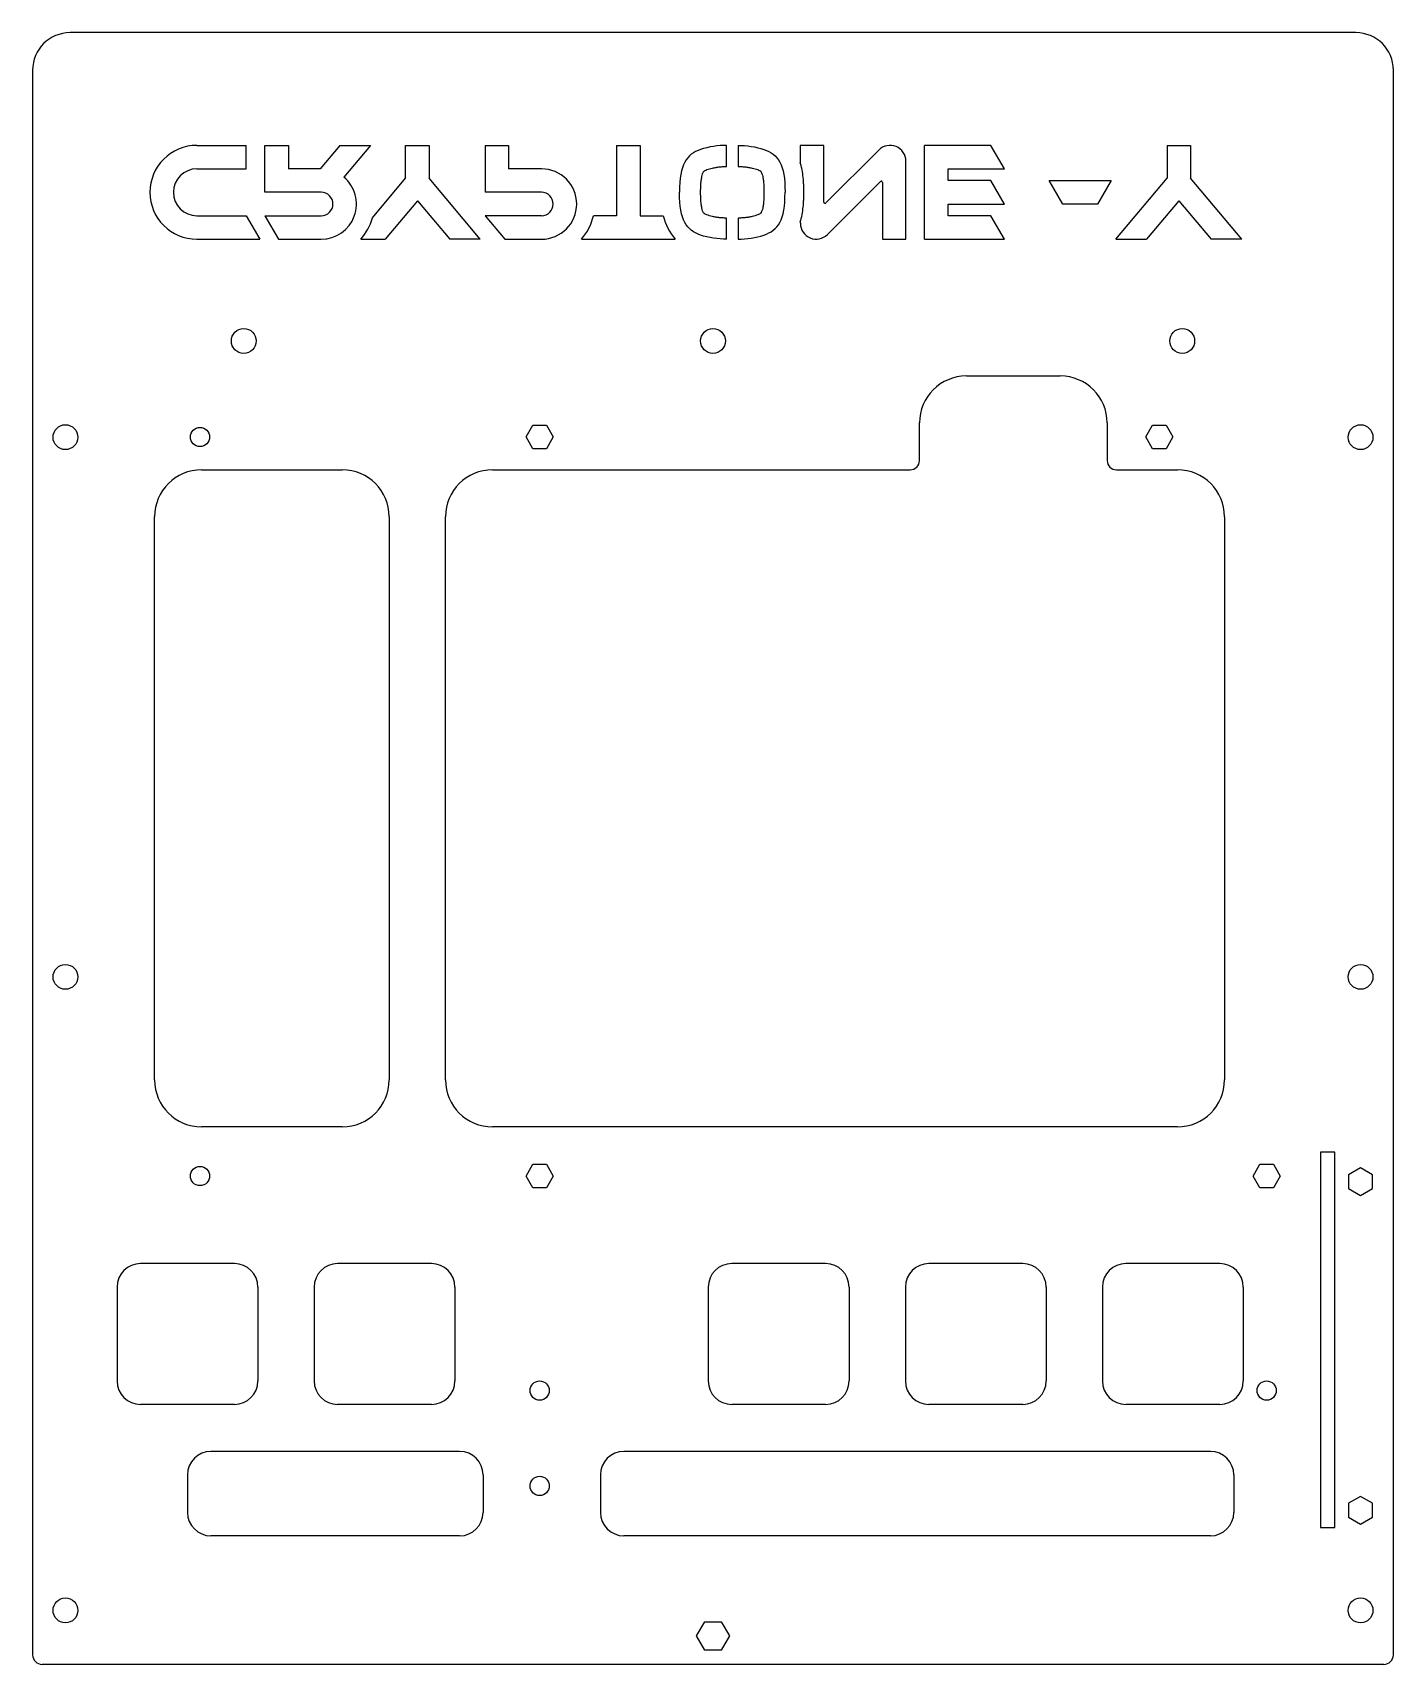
# Model space of a CAD drawing. Header units: millimetres. Extents: x 0 to 290, y -290 to 58.
import ezdxf

# ---------------------------------------------------------------- set-up
doc = ezdxf.new("R2010")
doc.units = ezdxf.units.MM

msp = doc.modelspace()

# ---------------------------------------------------------------- linework, layer by layer
at = {"color": 7, "linetype": 'Continuous', "lineweight": 25}
for p, q in [((282, 58.18), (8, 58.18)), ((0, 50.18), (0, -287.52)), ((290, -287.52), (290, 50.18)), ((35, 34.16), (45.5, 34.16)), ((45.5, 29.16), (45.5, 34.16)), ((49.5, 34.16), (54.5, 34.16)), ((49.5, 24.16), (49.5, 34.16)), ((54.5, 34.16), (54.5, 29.16)), ((65.47, 34.16), (61.28, 29.16)), ((65.47, 34.16), (72, 34.16)), ((72, 34.16), (66.33, 27.41)), ((79.5, 34.16), (84.5, 34.16)), ((79.5, 27.16), (79.5, 34.16)), ((84.5, 34.16), (84.5, 27.16)), ((96.43, 34.16), (101.43, 34.16)), ((96.43, 34.16), (96.43, 24.16)), ((101.43, 34.16), (101.43, 29.16)), ((124.46, 34.16), (129.46, 34.16)), ((124.46, 34.16), (124.46, 19.16)), ((129.46, 34.16), (129.46, 19.16)), ((147.86, 29.66), (147.86, 34.16)), ((150.36, 34.16), (150.36, 29.66)), ((168.61, 34.16), (163.61, 34.16)), ((163.61, 34.16), (163.61, 30.42)), ((168.61, 22.05), (168.61, 34.16)), ((180.34, 33.17), (169.04, 21.88)), ((204.23, 34.16), (190.11, 34.16)), ((190.11, 14.16), (190.11, 34.16)), ((207.11, 29.16), (204.23, 34.16)), ((241.78, 34.16), (246.78, 34.16)), ((241.78, 34.16), (241.78, 27.16)), ((246.78, 34.16), (246.78, 27.16)), ((35, 29.16), (45.5, 29.16)), ((61.28, 29.16), (54.5, 29.16)), ((108.45, 29.16), (101.43, 29.16)), ((186.11, 14.16), (186.11, 30.78)), ((195.11, 29.16), (207.11, 29.16)), ((195.11, 26.66), (195.11, 29.16)), ((72.4, 18.71), (79.5, 27.16)), ((95.41, 14.16), (84.5, 27.16)), ((169.39, 15.16), (180.69, 26.45)), ((181.11, 26.28), (181.11, 14.16)), ((204.23, 26.66), (195.11, 26.66)), ((207.11, 21.66), (204.23, 26.66)), ((219.53, 21.66), (216.64, 26.66)), ((216.64, 26.66), (229.83, 26.66)), ((229.83, 26.66), (226.94, 21.66)), ((230.87, 14.16), (241.78, 27.16)), ((257.69, 14.16), (246.78, 27.16)), ((61.51, 24.16), (49.5, 24.16)), ((82, 22.36), (75.12, 14.16)), ((82, 22.36), (88.88, 14.16)), ((108.45, 24.16), (96.43, 24.16)), ((195.11, 19.16), (195.11, 21.66)), ((195.11, 21.66), (207.11, 21.66)), ((226.94, 21.66), (219.53, 21.66)), ((244.28, 22.36), (237.4, 14.16)), ((244.28, 22.36), (251.16, 14.16)), ((35, 19.16), (45.5, 19.16)), ((45.5, 19.16), (48.39, 14.16)), ((49.5, 19.16), (61.51, 19.16)), ((49.5, 19.16), (52.39, 14.16)), ((108.45, 19.16), (96.43, 19.16)), ((96.43, 19.16), (100.63, 14.16)), ((124.46, 19.16), (119.52, 19.16)), ((129.46, 19.16), (134.41, 19.16)), ((147.86, 14.16), (147.86, 18.66)), ((150.36, 18.66), (150.36, 14.16)), ((163.61, 17.9), (163.61, 17.55)), ((204.23, 19.16), (195.11, 19.16)), ((207.11, 14.16), (204.23, 19.16)), ((35, 14.16), (48.39, 14.16)), ((52.39, 14.16), (61.51, 14.16)), ((69.95, 14.16), (75.12, 14.16)), ((95.41, 14.16), (88.88, 14.16)), ((100.63, 14.16), (108.45, 14.16)), ((116.96, 14.16), (136.96, 14.16)), ((181.11, 14.16), (186.11, 14.16)), ((190.11, 14.16), (207.11, 14.16)), ((230.87, 14.16), (237.4, 14.16)), ((257.69, 14.16), (251.16, 14.16)), ((199, -14.98), (219, -14.98)), ((105.17, -27.98), (106.62, -25.48)), ((106.62, -25.48), (109.5, -25.48)), ((109.5, -25.48), (110.95, -27.98)), ((189, -32.98), (189, -24.98)), ((229, -24.98), (229, -32.98)), ((237.25, -27.98), (238.7, -25.48)), ((238.7, -25.48), (241.58, -25.48)), ((241.58, -25.48), (243.03, -27.98)), ((106.62, -30.48), (105.17, -27.98)), ((109.5, -30.48), (106.62, -30.48)), ((110.95, -27.98), (109.5, -30.48)), ((238.7, -30.48), (237.25, -27.98)), ((241.58, -30.48), (238.7, -30.48)), ((243.03, -27.98), (241.58, -30.48)), ((36, -34.98), (66, -34.98)), ((98, -34.98), (187, -34.98)), ((231, -34.98), (244, -34.98)), ((26, -164.98), (26, -44.98)), ((76, -44.98), (76, -164.98)), ((88, -164.98), (88, -44.98)), ((254, -44.98), (254, -164.98)), ((66, -174.98), (36, -174.98)), ((244, -174.98), (98, -174.98)), ((277.5, -180.38), (274.5, -180.38)), ((274.5, -180.38), (274.5, -260.38)), ((277.5, -260.38), (277.5, -180.38)), ((105.17, -185.46), (106.62, -182.96)), ((106.62, -182.96), (109.5, -182.96)), ((109.5, -182.96), (110.95, -185.46)), ((260.11, -185.46), (261.56, -182.96)), ((261.56, -182.96), (264.44, -182.96)), ((264.44, -182.96), (265.89, -185.46)), ((283, -183.72), (280.45, -185.2)), ((285.55, -185.2), (283, -183.72)), ((106.62, -187.96), (105.17, -185.46)), ((110.95, -185.46), (109.5, -187.96)), ((261.56, -187.96), (260.11, -185.46)), ((265.89, -185.46), (264.44, -187.96)), ((280.45, -185.2), (280.45, -188.14)), ((285.55, -188.14), (285.55, -185.2)), ((109.5, -187.96), (106.62, -187.96)), ((264.44, -187.96), (261.56, -187.96)), ((280.45, -188.14), (283, -189.61)), ((283, -189.61), (285.55, -188.14)), ((43, -204.13), (23, -204.13)), ((85, -204.13), (65, -204.13)), ((169, -204.13), (149, -204.13)), ((211, -204.13), (191, -204.13)), ((253, -204.13), (233, -204.13)), ((18, -209.13), (18, -229.13)), ((48, -209.13), (48, -229.13)), ((60, -209.13), (60, -229.13)), ((90, -209.13), (90, -229.13)), ((144, -209.13), (144, -229.13)), ((174, -209.13), (174, -229.13)), ((186, -209.13), (186, -229.13)), ((216, -209.13), (216, -229.13)), ((228, -209.13), (228, -229.13)), ((258, -209.13), (258, -229.13)), ((43, -234.13), (23, -234.13)), ((85, -234.13), (65, -234.13)), ((169, -234.13), (149, -234.13)), ((211, -234.13), (191, -234.13)), ((253, -234.13), (233, -234.13)), ((91, -244.13), (38, -244.13)), ((251, -244.13), (126, -244.13)), ((33, -249.13), (33, -257.13)), ((96, -249.13), (96, -257.13)), ((121, -249.13), (121, -257.13)), ((256, -249.13), (256, -257.13)), ((283, -253.72), (280.45, -255.2)), ((285.55, -255.2), (283, -253.72)), ((280.45, -255.2), (280.45, -258.14)), ((285.55, -258.14), (285.55, -255.2)), ((274.5, -260.38), (277.5, -260.38)), ((280.45, -258.14), (283, -259.61)), ((283, -259.61), (285.55, -258.14)), ((91, -262.13), (38, -262.13)), ((251, -262.13), (126, -262.13)), ((141.48, -283.47), (143.24, -280.42)), ((143.24, -280.42), (146.76, -280.42)), ((146.76, -280.42), (148.52, -283.47)), ((143.24, -286.52), (141.48, -283.47)), ((148.52, -283.47), (146.76, -286.52)), ((146.76, -286.52), (143.24, -286.52)), ((288, -289.52), (2, -289.52))]:
    msp.add_line(p, q, dxfattribs=at)
for centre, radius in [((45, -7.52), 2.65), ((145, -7.52), 2.65), ((245, -7.52), 2.65), ((7, -28.02), 2.65), ((35.67, -27.98), 2.05), ((283, -28.02), 2.65), ((7, -143.02), 2.65), ((283, -143.02), 2.65), ((35.67, -185.46), 2.05), ((108.06, -231.18), 2.05), ((263, -231.18), 2.05), ((108.06, -251.5), 2.05), ((7, -278.02), 2.65), ((283, -278.02), 2.65)]:
    msp.add_circle(centre, radius, dxfattribs=at)
for centre, radius, start, end in [((8, 50.18), 8, 90, 180), ((282, 50.18), 8, 0, 90), ((35, 24.16), 10, 90, 270), ((182.73, 30.78), 3.38, 0, 135), ((35, 24.16), 5, 90, 270), ((108.45, 21.66), 7.5, 270, 90), ((61.51, 21.66), 7.5, 270, 50), ((180.86, 26.28), 0.25, 360, 135), ((61.51, 21.66), 2.5, 270, 90), ((108.45, 21.66), 2.5, 270, 90), ((168.86, 22.05), 0.25, 180, 315), ((61.51, 21.66), 11.29, 318.3561, 344.8117), ((108.45, 21.66), 11.35, 318.6388, 347.2752), ((145.48, 21.66), 11.35, 192.7248, 221.3612), ((167, 17.55), 3.38, 180, 315), ((199, -24.98), 10, 90, 180), ((219, -24.98), 10, 0, 90), ((187, -32.98), 2, 270, 0), ((231, -32.98), 2, 180, 270), ((36, -44.98), 10, 90, 180), ((66, -44.98), 10, 0, 90), ((98, -44.98), 10, 90, 180), ((244, -44.98), 10, 0, 90), ((36, -164.98), 10, 180, 270), ((66, -164.98), 10, 270, 0), ((98, -164.98), 10, 180, 270), ((244, -164.98), 10, 270, 0), ((23, -209.13), 5, 90, 180), ((43, -209.13), 5, 0, 90), ((65, -209.13), 5, 90, 180), ((85, -209.13), 5, 0, 90), ((149, -209.13), 5, 90, 180), ((169, -209.13), 5, 0, 90), ((191, -209.13), 5, 90, 180), ((211, -209.13), 5, 0, 90), ((233, -209.13), 5, 90, 180), ((253, -209.13), 5, 0, 90), ((23, -229.13), 5, 180, 270), ((43, -229.13), 5, 270, 0), ((65, -229.13), 5, 180, 270), ((85, -229.13), 5, 270, 360), ((149, -229.13), 5, 180, 270), ((169, -229.13), 5, 270, 0), ((191, -229.13), 5, 180, 270), ((211, -229.13), 5, 270, 0), ((233, -229.13), 5, 180, 270), ((253, -229.13), 5, 270, 0), ((38, -249.13), 5, 90, 180), ((91, -249.13), 5, 0, 90), ((126, -249.13), 5, 90, 180), ((251, -249.13), 5, 0, 90), ((38, -257.13), 5, 180, 270), ((91, -257.13), 5, 270, 0), ((126, -257.13), 5, 180, 270), ((251, -257.13), 5, 270, 0), ((2, -287.52), 2, 180, 270), ((288, -287.52), 2, 270, 0)]:
    msp.add_arc(centre, radius, start, end, dxfattribs=at)
for points, knots in [([(147.86, 34.16), (146.16, 34.16), (140.13, 33.34), (137.86, 30.17), (137.86, 24.16)], [0, 0, 0, 0, 0.353745, 1, 1, 1, 1]), ([(150.36, 34.16), (152.07, 34.16), (158.1, 33.34), (160.36, 30.17), (160.36, 24.16)], [0, 0, 0, 0, 0.353745, 1, 1, 1, 1]), ([(142.36, 24.16), (142.36, 24.29), (142.37, 24.54), (142.37, 25.02), (142.4, 25.57), (142.44, 26.16), (142.51, 26.86), (142.63, 27.56), (142.79, 28.13), (142.93, 28.45), (143.03, 28.59), (143.07, 28.65), (143.16, 28.73), (143.56, 28.97), (144.63, 29.29), (145.64, 29.48), (146.42, 29.59), (147.06, 29.64), (147.54, 29.66), (147.75, 29.66), (147.86, 29.66)], [0, 0, 0, 0, 0.015625, 0.03125, 0.0625, 0.09375, 0.125, 0.1875, 0.25, 0.3125, 0.375, 0.4375, 0.5, 0.625, 0.75, 0.8125, 0.875, 0.9375, 0.96875, 1, 1, 1, 1]), ([(150.36, 29.66), (150.47, 29.66), (150.69, 29.66), (151.17, 29.64), (151.8, 29.59), (152.59, 29.48), (153.59, 29.29), (154.67, 28.97), (155.07, 28.73), (155.15, 28.65), (155.2, 28.59), (155.29, 28.45), (155.43, 28.13), (155.6, 27.56), (155.72, 26.86), (155.79, 26.16), (155.83, 25.57), (155.85, 25.02), (155.86, 24.54), (155.86, 24.29), (155.86, 24.16)], [0, 0, 0, 0, 0.03125, 0.0625, 0.125, 0.1875, 0.25, 0.375, 0.5, 0.5625, 0.625, 0.6875, 0.75, 0.8125, 0.875, 0.90625, 0.9375, 0.96875, 0.984375, 1, 1, 1, 1]), ([(164.36, 24.16), (164.36, 24.48), (164.36, 25.12), (164.31, 26.32), (164.19, 27.74), (163.97, 29.06), (163.76, 29.94), (163.65, 30.3), (163.61, 30.42)], [0, 0, 0, 0, 0.03125, 0.0625, 0.125, 0.1875, 0.2177292, 0.2333542, 0.2333542, 0.2333542, 0.2333542]), ([(147.86, 14.16), (146.16, 14.16), (140.13, 14.99), (137.86, 18.16), (137.86, 24.16)], [0, 0, 0, 0, 0.353745, 1, 1, 1, 1]), ([(147.86, 18.66), (147.75, 18.66), (147.54, 18.67), (147.06, 18.69), (146.42, 18.74), (145.64, 18.85), (144.63, 19.04), (143.56, 19.36), (143.16, 19.6), (143.07, 19.68), (143.03, 19.73), (142.93, 19.87), (142.79, 20.2), (142.63, 20.77), (142.51, 21.47), (142.44, 22.17), (142.4, 22.76), (142.37, 23.31), (142.37, 23.79), (142.36, 24.04), (142.36, 24.16)], [0, 0, 0, 0, 0.03125, 0.0625, 0.125, 0.1875, 0.25, 0.375, 0.5, 0.5625, 0.625, 0.6875, 0.75, 0.8125, 0.875, 0.90625, 0.9375, 0.96875, 0.984375, 1, 1, 1, 1]), ([(150.36, 14.16), (152.07, 14.16), (158.1, 14.99), (160.36, 18.16), (160.36, 24.16)], [0, 0, 0, 0, 0.353745, 1, 1, 1, 1]), ([(155.86, 24.16), (155.86, 24.04), (155.86, 23.79), (155.85, 23.31), (155.83, 22.76), (155.79, 22.17), (155.72, 21.47), (155.6, 20.77), (155.43, 20.2), (155.29, 19.87), (155.2, 19.73), (155.15, 19.68), (155.07, 19.6), (154.67, 19.36), (153.59, 19.04), (152.59, 18.85), (151.8, 18.74), (151.17, 18.69), (150.69, 18.67), (150.47, 18.66), (150.36, 18.66)], [0, 0, 0, 0, 0.015625, 0.03125, 0.0625, 0.09375, 0.125, 0.1875, 0.25, 0.3125, 0.375, 0.4375, 0.5, 0.625, 0.75, 0.8125, 0.875, 0.9375, 0.96875, 1, 1, 1, 1]), ([(163.61, 17.9), (163.65, 18.03), (163.76, 18.39), (163.97, 19.27), (164.19, 20.59), (164.31, 22.01), (164.36, 23.21), (164.36, 23.85), (164.36, 24.16)], [0.7666458, 0.7666458, 0.7666458, 0.7666458, 0.7822708, 0.8125, 0.875, 0.9375, 0.96875, 1, 1, 1, 1])]:
    msp.add_open_spline(points, degree=3, knots=knots, dxfattribs=at)

doc.saveas('drawing.dxf')
